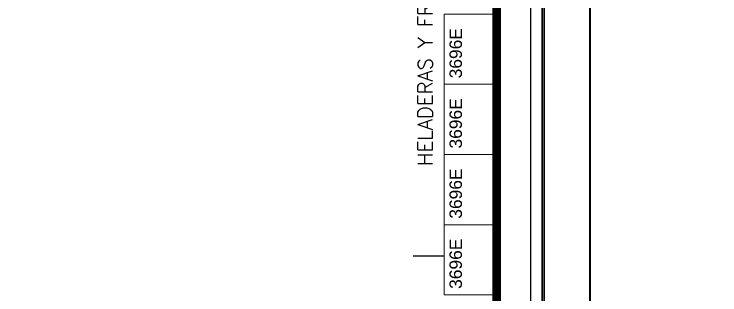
# Model space of a CAD drawing. Header units: millimetres. Extents: x 1478096 to 1808313, y 619971 to 762366.
# Drawn here: x 1631811 to 1644093, y 668358 to 673235 of the extents above; entities that cross this region are included whole.
import ezdxf

# ---------------------------------------------------------------- set-up
doc = ezdxf.new("R2010")
doc.units = ezdxf.units.MM
doc.header["$LTSCALE"] = 10
doc.linetypes.add('CONTINOUS', pattern=[0])
for name, color, linetype in [('0-superficies', 7, 'Continuous'), ('Categorías', 250, 'Continuous'), ('DC-ARQ-CHAPA', 7, 'Continuous'), ('DC-ARQ-CORDON', 210, 'Continuous'), ('DC-ARQ-MURO SUPERBOARD', 2, 'Continuous'), ('Fondos', 250, 'Continuous')]:
    doc.layers.add(name, color=color, linetype=linetype)
doc.layers.add('BLOQUES', color=7, linetype='Continuous', lineweight=0)
doc.styles.add('ROMANS', font='romans')
doc.styles.get("Standard").update_dxf_attribs({"font": 'arial.ttf'})

# ---------------------------------------------------------------- blocks, each defined once
blk = doc.blocks.new('3696E')
at = {"layer": 'BLOQUES', "color": 250}
blk.add_lwpolyline([(0, 0), (0, -1.219), (-0.914, -1.219), (-0.914, 0)], close=True, dxfattribs=at)
at = {"layer": 'BLOQUES'}
blk.add_attdef('3696E', (-0.605, -1.115), '', height=0.216, rotation=90, dxfattribs=at)

msp = doc.modelspace()

# ---------------------------------------------------------------- linework, layer by layer
at = {"layer": '0-superficies'}
msp.add_lwpolyline([(1524855.031, 647228.149), (1641041.817, 647228.17), (1641041.817, 674744.562), (1649131.454, 674744.878), (1649131.448, 735136.985), (1641041.817, 735136.983), (1641041.817, 738426.962), (1522042.066, 738427.02)], dxfattribs=at)
at = {"layer": 'Categorías'}
msp.add_line((1639294.435, 669029.074), (1638754.143, 669029.074), dxfattribs=at)
at = {"layer": 'DC-ARQ-CHAPA'}
for p, q in [((1641011.817, 661769.187), (1641011.817, 681162.348)), ((1641041.817, 661739.187), (1641041.817, 681162.348))]:
    msp.add_line(p, q, dxfattribs=at)
at = {"layer": 'DC-ARQ-CORDON'}
for p, q in [((1640801.817, 661783.489), (1640801.817, 681162.369)), ((1641001.817, 661783.489), (1641001.817, 681162.369))]:
    msp.add_line(p, q, dxfattribs=at)
at = {"layer": 'DC-ARQ-MURO SUPERBOARD'}
for p, q in [((1641831.817, 665411.553), (1641831.816, 674744.562)), ((1641841.817, 665421.553), (1641841.816, 674744.562))]:
    msp.add_line(p, q, dxfattribs=at)
at = {"layer": 'Fondos', "color": 250, "linetype": 'CONTINOUS', "ltscale": 0.1, "const_width": 150}
msp.add_lwpolyline([(1640208.835, 680549.805), (1640208.835, 663481.681)], dxfattribs=at)

# ---------------------------------------------------------------- block references
at = {"layer": 'BLOQUES', "xscale": 1000, "yscale": 1000, "zscale": 1000}
for p in [(1640208.835, 673234.605), (1640208.835, 672015.405), (1640208.835, 670796.205), (1640208.835, 669577.005)]:
    msp.add_blockref('3696E', p, dxfattribs=at).add_auto_attribs({'3696E': '3696E'})

# ---------------------------------------------------------------- texts
at = {"layer": 'Categorías', "style": 'ROMANS'}
msp.add_text('HELADERAS Y FREEZERS', height=250, rotation=90, dxfattribs=at).set_placement((1639089.571, 670598.65, 0))

doc.saveas('drawing.dxf')
